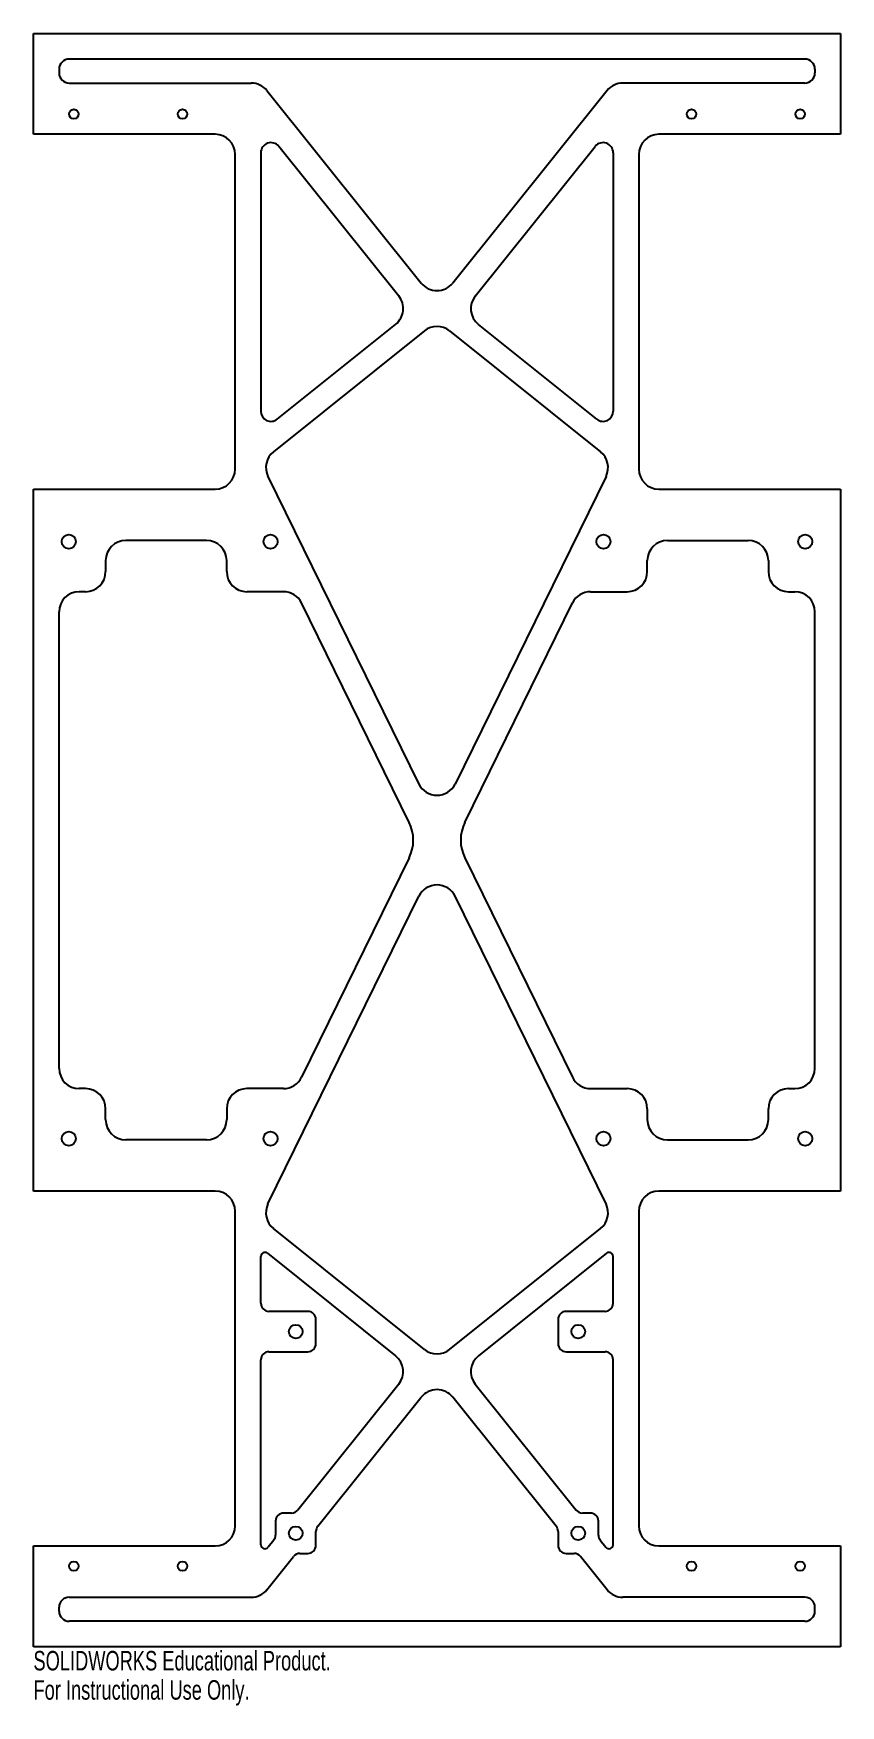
# Model space of a CAD drawing. Header units: millimetres. Extents: x -100 to 100, y -215 to 200.
import ezdxf

# ---------------------------------------------------------------- set-up
doc = ezdxf.new("R2010")
doc.units = ezdxf.units.MM
doc.styles.add('SLDTEXTSTYLE0', font='TXT', dxfattribs={"width": 0.7})

msp = doc.modelspace()

# ---------------------------------------------------------------- linework, layer by layer
at = {"color": 7, "linetype": 'Continuous', "lineweight": 25}
for p, q in [((-100, 200), (100, 200)), ((-100, 175), (-100, 200)), ((100, 200), (100, 175)), ((-93.65, 191.15), (-93.65, 190.2)), ((91.15, 193.65), (-91.15, 193.65)), ((93.65, 191.15), (93.65, 190.2)), ((-91.15, 187.7), (-46.05, 187.7)), ((91.15, 187.7), (46.05, 187.7)), ((-42.15, 185.83), (-3.9, 138.1)), ((42.15, 185.83), (3.9, 138.1)), ((-55, 175), (-100, 175)), ((100, 175), (55, 175)), ((-50, 92), (-50, 170)), ((-43.65, 170.43), (-43.65, 106.32)), ((-9.48, 134.9), (-39.2, 171.99)), ((9.48, 134.9), (39.2, 171.99)), ((43.65, 170.43), (43.65, 106.32)), ((50, 170), (50, 92)), ((-3.13, 126.26), (-40.52, 96.3)), ((-39.59, 104.37), (-10.25, 127.87)), ((3.13, 126.26), (40.52, 96.3)), ((39.59, 104.37), (10.25, 127.87)), ((-41.89, 90.19), (-4.49, 13.9)), ((41.89, 90.19), (4.49, 13.9)), ((-100, 87), (-55, 87)), ((-100, -87), (-100, 87)), ((55, 87), (100, 87)), ((100, 87), (100, -87)), ((-57.12, 74.3), (-77.12, 74.3)), ((57.12, 74.3), (77.12, 74.3)), ((-82.12, 69.3), (-82.12, 66.6)), ((-52.12, 66.6), (-52.12, 69.3)), ((52.12, 66.6), (52.12, 69.3)), ((82.12, 69.3), (82.12, 66.6)), ((-87.12, 61.6), (-88.65, 61.6)), ((-38.06, 61.6), (-47.12, 61.6)), ((-6.9, 4.4), (-33.57, 58.8)), ((6.9, 4.4), (33.57, 58.8)), ((38.06, 61.6), (47.12, 61.6)), ((87.12, 61.6), (88.65, 61.6)), ((-93.65, -56.6), (-93.65, 56.6)), ((93.65, -56.6), (93.65, 56.6)), ((-6.9, -4.4), (-33.57, -58.8)), ((6.9, -4.4), (33.57, -58.8)), ((-41.89, -90.19), (-4.49, -13.9)), ((41.89, -90.19), (4.49, -13.9)), ((-87.12, -61.6), (-88.65, -61.6)), ((-38.06, -61.6), (-47.12, -61.6)), ((38.06, -61.6), (47.12, -61.6)), ((87.12, -61.6), (88.65, -61.6)), ((-82.12, -69.3), (-82.12, -66.6)), ((-52.12, -66.6), (-52.12, -69.3)), ((52.12, -66.6), (52.12, -69.3)), ((82.12, -69.3), (82.12, -66.6)), ((-57.12, -74.3), (-77.12, -74.3)), ((57.12, -74.3), (77.12, -74.3)), ((-55, -87), (-100, -87)), ((100, -87), (55, -87)), ((-50, -170), (-50, -92)), ((50, -92), (50, -170)), ((-3.13, -126.26), (-40.52, -96.3)), ((3.13, -126.26), (40.52, -96.3)), ((-43.65, -114.83), (-43.65, -103.19)), ((-42.02, -102.41), (-10.25, -127.87)), ((42.02, -102.41), (10.25, -127.87)), ((43.65, -114.83), (43.65, -103.19)), ((-32, -116.83), (-41.65, -116.83)), ((-30, -124.83), (-30, -118.83)), ((30, -118.83), (30, -124.83)), ((41.65, -116.83), (32, -116.83)), ((-41.65, -126.83), (-32, -126.83)), ((32, -126.83), (41.65, -126.83)), ((-43.65, -174.7), (-43.65, -128.83)), ((43.65, -174.7), (43.65, -128.83)), ((-9.48, -134.9), (-34.46, -166.08)), ((9.48, -134.9), (34.46, -166.08)), ((-29.56, -170.12), (-3.9, -138.1)), ((29.56, -170.12), (3.9, -138.1)), ((-40, -168.83), (-40, -172.29)), ((-36.02, -166.83), (-38, -166.83)), ((38, -166.83), (36.02, -166.83)), ((40, -172.29), (40, -168.83)), ((-40.44, -173.54), (-41.87, -175.32)), ((-30, -174.83), (-30, -171.37)), ((30, -171.37), (30, -174.83)), ((40.44, -173.54), (41.87, -175.32)), ((-100, -200), (-100, -175)), ((-100, -175), (-55, -175)), ((-42.15, -185.83), (-35.54, -177.58)), ((-33.98, -176.83), (-32, -176.83)), ((32, -176.83), (33.98, -176.83)), ((42.15, -185.83), (35.54, -177.58)), ((55, -175), (100, -175)), ((100, -175), (100, -200)), ((-93.65, -191.15), (-93.65, -190.2)), ((-91.15, -187.7), (-46.05, -187.7)), ((91.15, -187.7), (46.05, -187.7)), ((93.65, -191.15), (93.65, -190.2)), ((91.15, -193.65), (-91.15, -193.65)), ((100, -200), (-100, -200))]:
    msp.add_line(p, q, dxfattribs=at)
for centre, radius in [((-90, 180), 1.19), ((-63.06, 180), 1.19), ((63.06, 180), 1.19), ((90, 180), 1.19), ((-91.24, 74), 1.75), ((-41.24, 74), 1.75), ((41.24, 74), 1.75), ((91.24, 74), 1.75), ((-91.24, -74), 1.75), ((-41.24, -74), 1.75), ((41.24, -74), 1.75), ((91.24, -74), 1.75), ((-35, -121.83), 1.7), ((35, -121.83), 1.7), ((-35, -171.83), 1.7), ((35, -171.83), 1.7), ((-90, -180), 1.19), ((-63.06, -180), 1.19), ((63.06, -180), 1.19), ((90, -180), 1.19)]:
    msp.add_circle(centre, radius, dxfattribs=at)
for centre, radius, start, end in [((-91.15, 191.15), 2.5, 90, 180), ((91.15, 191.15), 2.5, 0, 90), ((-91.15, 190.2), 2.5, 180, 270), ((-46.05, 182.7), 5, 38.7075, 90), ((46.05, 182.7), 5, 90, 141.2925), ((91.15, 190.2), 2.5, 270, 0), ((-55, 170), 5, 0, 90), ((55, 170), 5, 90, 180), ((-41.15, 170.43), 2.5, 38.7075, 180), ((41.15, 170.43), 2.5, 0, 141.2925), ((0, 141.23), 5, 218.7075, 321.2925), ((-13.38, 131.78), 5, 308.7075, 38.7075), ((13.38, 131.78), 5, 141.2925, 231.2925), ((0, 122.36), 5, 51.2925, 128.7075), ((-41.15, 106.32), 2.5, 180, 308.7075), ((41.15, 106.32), 2.5, 231.2925, 0), ((-37.4, 92.39), 5, 128.7075, 206.1143), ((37.4, 92.39), 5, 333.8857, 51.2925), ((-55, 92), 5, 270, 0), ((55, 92), 5, 180, 270), ((-77.12, 69.3), 5, 90, 180), ((-57.12, 69.3), 5, 0, 90), ((57.12, 69.3), 5, 90, 180), ((77.12, 69.3), 5, 0, 90), ((-87.12, 66.6), 5, 270, 0), ((-47.12, 66.6), 5, 180, 270), ((47.12, 66.6), 5, 270, 0), ((87.12, 66.6), 5, 180, 270), ((-88.65, 56.6), 5, 90, 180), ((-38.06, 56.6), 5, 26.1143, 90), ((38.06, 56.6), 5, 90, 153.8857), ((88.65, 56.6), 5, 0, 90), ((0, 16.11), 5, 206.1143, 333.8857), ((-15.88, 0), 10, 333.8857, 26.1143), ((15.88, 0), 10, 153.8857, 206.1143), ((0, -16.11), 5, 26.1143, 153.8857), ((-88.65, -56.6), 5, 180, 270), ((88.65, -56.6), 5, 270, 0), ((-87.12, -66.6), 5, 0, 90), ((-47.12, -66.6), 5, 90, 180), ((-38.06, -56.6), 5, 270, 333.8857), ((38.06, -56.6), 5, 206.1143, 270), ((47.12, -66.6), 5, 0, 90), ((87.12, -66.6), 5, 90, 180), ((-77.12, -69.3), 5, 180, 270), ((-57.12, -69.3), 5, 270, 0), ((57.12, -69.3), 5, 180, 270), ((77.12, -69.3), 5, 270, 0), ((-55, -92), 5, 0, 90), ((55, -92), 5, 90, 180), ((-37.4, -92.39), 5, 153.8857, 231.2925), ((37.4, -92.39), 5, 308.7075, 26.1143), ((-42.65, -103.19), 1, 51.2925, 180), ((42.65, -103.19), 1, 0, 128.7075), ((-41.65, -114.83), 2, 180, 270), ((41.65, -114.83), 2, 270, 0), ((-32, -118.83), 2, 0, 90), ((32, -118.83), 2, 90, 180), ((-41.65, -128.83), 2, 90, 180), ((-32, -124.83), 2, 270, 0), ((-13.38, -131.78), 5, 321.2925, 51.2925), ((0, -122.36), 5, 231.2925, 308.7075), ((13.38, -131.78), 5, 128.7075, 218.7075), ((32, -124.83), 2, 180, 270), ((41.65, -128.83), 2, 0, 90), ((0, -141.23), 5, 38.7075, 141.2925), ((-38, -168.83), 2, 90, 180), ((-36.02, -164.83), 2, 270, 321.2925), ((36.02, -164.83), 2, 218.7075, 270), ((38, -168.83), 2, 0, 90), ((-55, -170), 5, 270, 0), ((-42, -172.29), 2, 321.2925, 0), ((-28, -171.37), 2, 141.2925, 180), ((28, -171.37), 2, 0, 38.7075), ((42, -172.29), 2, 180, 218.7075), ((55, -170), 5, 180, 270), ((-42.65, -174.7), 1, 180, 321.2925), ((-33.98, -178.83), 2, 90, 141.2925), ((-32, -174.83), 2, 270, 0), ((32, -174.83), 2, 180, 270), ((33.98, -178.83), 2, 38.7075, 90), ((42.65, -174.7), 1, 218.7075, 0), ((-46.05, -182.7), 5, 270, 321.2925), ((46.05, -182.7), 5, 218.7075, 270), ((-91.15, -190.2), 2.5, 90, 180), ((91.15, -190.2), 2.5, 0, 90), ((-91.15, -191.15), 2.5, 180, 270), ((91.15, -191.15), 2.5, 270, 0)]:
    msp.add_arc(centre, radius, start, end, dxfattribs=at)

# ---------------------------------------------------------------- texts
at = {"color": 7, "linetype": 'Continuous', "char_height": 4.8336, "attachment_point": 1, "style": 'SLDTEXTSTYLE0'}
for s, insert in [('SOLIDWORKS Educational Product.', (-100, -201.02)), ('For Instructional Use Only.', (-100, -208.27))]:
    msp.add_mtext(s, dxfattribs=dict(at, insert=insert))

doc.saveas('drawing.dxf')
